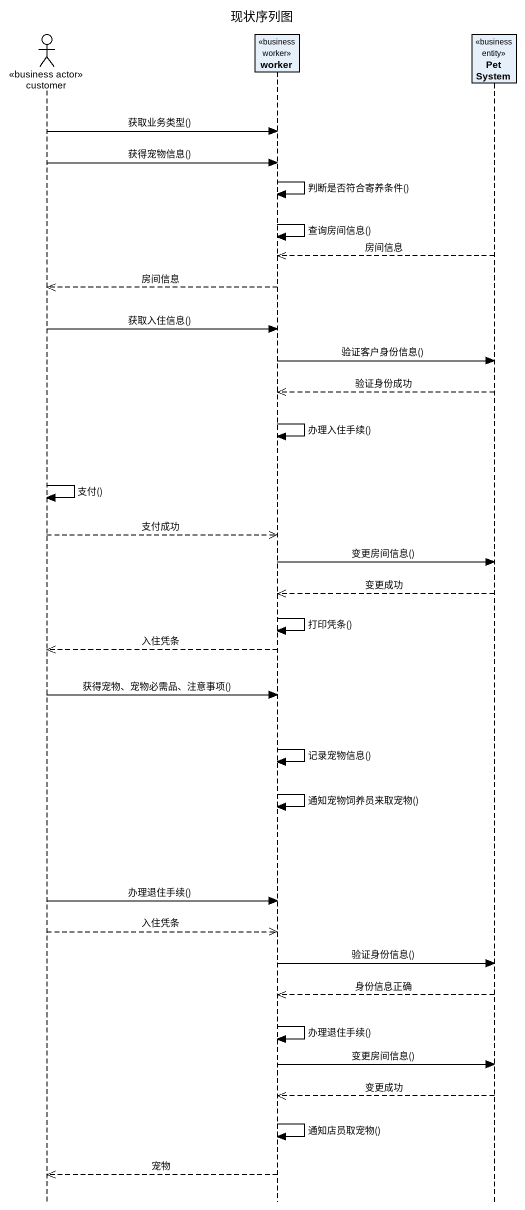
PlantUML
@startuml
title 现状序列图
hide footbox
actor customer <<business actor>>
participant worker <<business worker>>
participant "Pet System" as Pet_System <<business entity>>

customer -> worker : 获取业务类型()
customer -> worker : 获得宠物信息()
worker -> worker : 判断是否符合寄养条件()
worker -> worker : 查询房间信息()
Pet_System -->> worker : 房间信息
worker -->> customer : 房间信息
customer -> worker : 获取入住信息()
worker -> Pet_System : 验证客户身份信息()
Pet_System -->> worker : 验证身份成功
worker -> worker : 办理入住手续()
customer -> customer : 支付()
customer -->> worker : 支付成功
worker -> Pet_System : 变更房间信息()
Pet_System -->> worker : 变更成功
worker -> worker : 打印凭条()
worker -->> customer : 入住凭条
customer -> worker : 获得宠物、宠物必需品、注意事项()
worker -> worker : 记录宠物信息()
worker -> worker : 通知宠物饲养员来取宠物()
customer -> worker : 办理退住手续()
customer -->> worker : 入住凭条
worker -> Pet_System : 验证身份信息()
Pet_System -->> worker : 身份信息正确
worker -> worker : 办理退住手续()
worker -> Pet_System : 变更房间信息()
Pet_System -->> worker : 变更成功
worker -> worker : 通知店员取宠物()
worker -->> customer : 宠物
@enduml
